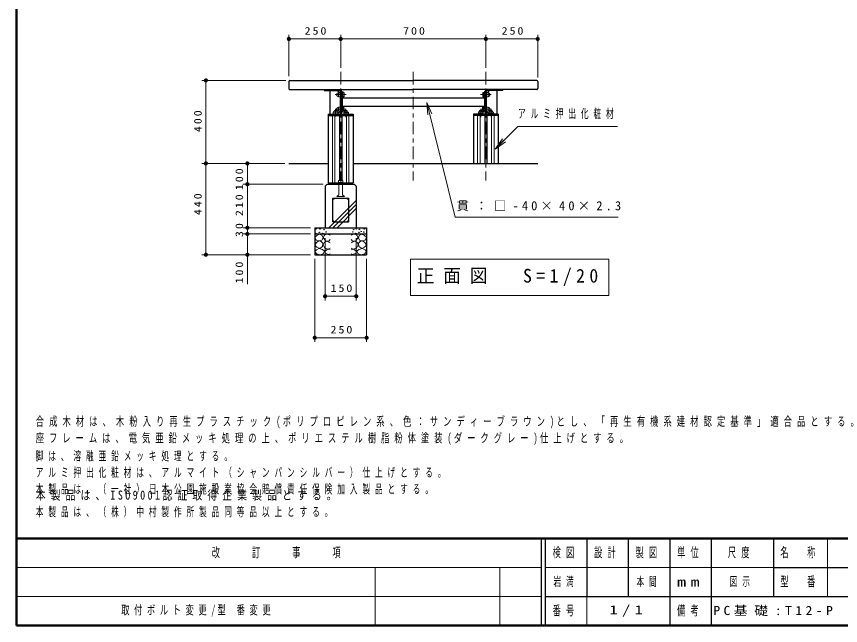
# Model space of a CAD drawing. Units: millimetres on the paper, scale 1:20. Extents: x -365 to 0, y 0 to 257.
# Drawn here: x -365 to -166.3, y 0 to 146.8 of the extents above; entities that cross this region are included whole.
import ezdxf

# ---------------------------------------------------------------- set-up
doc = ezdxf.new("R2010")
doc.units = ezdxf.units.MM
doc.linetypes.add('USER1', pattern=[4.5, 2.5, -2])
doc.linetypes.add('USER2', pattern=[6, 3, -1, 1, -1])
doc.layers.add('LY_1', color=7, linetype='Continuous', lineweight=25)
doc.layers.add('LY_4', color=7, linetype='Continuous', lineweight=13)
doc.styles.add('ＭＳ ゴシック', font='')
doc.styles.get('ＭＳ ゴシック').set_extended_font_data('MS Gothic')

# ---------------------------------------------------------------- blocks, each defined once
blk = doc.blocks.new('filled_dot')
at = {"color": 0, "linetype": 'Continuous', "lineweight": -2, "const_width": 1.25}
blk.add_lwpolyline([(-0.625, 0, 1), (0.625, 0, 1)], format="xyb", close=True, dxfattribs=at)

msp = doc.modelspace()

# ---------------------------------------------------------------- linework, layer by layer
at = {"layer": 'LY_1', "lineweight": 13}
for p, q in [((-299.336, 132.353), (-299.336, 142.353)), ((-299.336, 141.353), (-286.836, 141.353)), ((-286.836, 134.353), (-286.836, 142.353)), ((-286.836, 141.353), (-251.836, 141.353)), ((-251.836, 134.353), (-251.836, 142.353)), ((-251.836, 141.353), (-239.336, 141.353)), ((-239.336, 132.103), (-239.336, 142.353)), ((-300.086, 131.353), (-320.336, 131.353)), ((-319.336, 111.353), (-319.336, 131.353)), ((-266.068, 126.071), (-265.346, 123.16)), ((-266.068, 126.071), (-264.861, 123.28)), ((-265.831, 123.039), (-266.068, 126.071)), ((-288.836, 122.903), (-288.836, 106.653)), ((-288.221, 122.903), (-288.221, 106.653)), ((-285.451, 122.903), (-285.451, 106.653)), ((-284.836, 122.903), (-284.836, 106.653)), ((-253.836, 122.903), (-253.836, 111.353)), ((-253.221, 122.903), (-253.221, 111.353)), ((-250.451, 122.903), (-250.451, 111.353)), ((-249.836, 122.903), (-249.836, 111.353)), ((-249.617, 114.814), (-247.843, 117.284)), ((-249.617, 114.814), (-247.49, 116.93)), ((-247.137, 116.576), (-249.617, 114.814)), ((-300.336, 111.353), (-320.336, 111.353)), ((-319.336, 89.353), (-319.336, 111.353)), ((-309.336, 106.353), (-309.336, 111.353)), ((-291.086, 106.353), (-310.336, 106.353)), ((-309.336, 95.853), (-309.336, 106.353)), ((-289.68, 95.853), (-283.086, 102.447)), ((-288.691, 95.853), (-283.086, 101.458)), ((-287.701, 95.853), (-283.086, 100.468)), ((-294.086, 95.853), (-310.336, 95.853)), ((-294.086, 95.853), (-310.336, 95.853)), ((-309.336, 94.353), (-309.336, 95.853)), ((-294.086, 94.353), (-310.336, 94.353)), ((-309.336, 82.299), (-309.336, 94.353)), ((-290.586, 93.353), (-290.586, 78.353)), ((-283.086, 93.353), (-283.086, 78.353)), ((-294.086, 89.353), (-320.336, 89.353)), ((-293.086, 88.353), (-293.086, 68.353)), ((-280.586, 88.353), (-280.586, 68.353)), ((-270, 88.289), (-270, 79.489)), ((-222.2, 88.289), (-270, 88.289)), ((-222.2, 79.489), (-222.2, 88.289)), ((-270, 79.489), (-222.2, 79.489)), ((-283.086, 79.353), (-290.586, 79.353)), ((-280.586, 69.353), (-293.086, 69.353))]:
    msp.add_line(p, q, dxfattribs=at)
at = {"layer": 'LY_1', "linetype": 'USER2', "lineweight": 13}
for p, q in [((-286.836, 133.403), (-286.836, 107.278)), ((-269.336, 133.403), (-269.336, 107.278)), ((-251.836, 133.403), (-251.836, 107.278)), ((-288.135, 127.928), (-285.553, 127.928)), ((-250.537, 127.928), (-253.119, 127.928)), ((-288.135, 124.428), (-285.553, 124.428)), ((-288.086, 124.479), (-288.086, 122.64)), ((-285.586, 124.479), (-285.586, 122.501)), ((-250.537, 124.428), (-253.119, 124.428)), ((-253.086, 124.479), (-253.086, 122.501)), ((-250.586, 124.479), (-250.586, 122.64))]:
    msp.add_line(p, q, dxfattribs=at)
at = {"layer": 'LY_1'}
for p, q in [((-299.086, 131.353), (-269.336, 131.353)), ((-239.586, 131.353), (-269.336, 131.353)), ((-299.336, 131.103), (-299.336, 129.403)), ((-299.086, 129.153), (-269.336, 129.153)), ((-290.836, 129.153), (-290.836, 128.928)), ((-239.586, 129.153), (-269.336, 129.153)), ((-247.836, 129.153), (-247.836, 128.928)), ((-239.336, 131.103), (-239.336, 129.403)), ((-290.836, 128.928), (-286.949, 128.928)), ((-289.449, 128.928), (-289.449, 123.203)), ((-287.699, 128.928), (-286.949, 128.178)), ((-286.949, 128.928), (-286.949, 123.203)), ((-286.724, 128.928), (-286.724, 123.203)), ((-286.724, 128.678), (-286.499, 128.678)), ((-286.499, 128.678), (-286.499, 123.678)), ((-286.449, 128.453), (-286.499, 128.453)), ((-286.449, 127.403), (-286.499, 127.403)), ((-286.499, 127.178), (-252.174, 127.178)), ((-286.449, 128.453), (-286.449, 127.403)), ((-286.099, 128.428), (-286.449, 128.428)), ((-286.099, 127.428), (-286.449, 127.428)), ((-286.099, 128.428), (-286.099, 127.428)), ((-252.574, 128.428), (-252.224, 128.428)), ((-252.574, 128.428), (-252.574, 127.428)), ((-252.574, 127.428), (-252.224, 127.428)), ((-252.224, 128.453), (-252.174, 128.453)), ((-252.224, 128.453), (-252.224, 127.403)), ((-252.224, 127.403), (-252.174, 127.403)), ((-252.174, 128.678), (-252.174, 123.678)), ((-251.949, 128.678), (-252.174, 128.678)), ((-251.949, 128.928), (-251.949, 123.203)), ((-247.836, 128.928), (-251.724, 128.928)), ((-251.724, 128.928), (-251.724, 123.203)), ((-250.974, 128.928), (-251.724, 128.178)), ((-249.224, 128.928), (-249.224, 123.203)), ((-286.499, 125.178), (-252.174, 125.178)), ((-289.836, 123.203), (-289.836, 106.653)), ((-289.836, 123.203), (-283.836, 123.203)), ((-286.949, 123.953), (-287.699, 123.203)), ((-286.724, 123.678), (-286.499, 123.678)), ((-286.449, 124.953), (-286.499, 124.953)), ((-286.449, 123.903), (-286.499, 123.903)), ((-286.449, 123.903), (-286.449, 124.953)), ((-286.099, 124.928), (-286.449, 124.928)), ((-286.099, 123.928), (-286.449, 123.928)), ((-286.111, 123.703), (-285.061, 123.703)), ((-286.111, 123.703), (-286.111, 123.203)), ((-286.111, 123.303), (-285.061, 123.303)), ((-286.099, 123.928), (-286.099, 124.928)), ((-285.061, 123.703), (-285.061, 123.203)), ((-283.836, 123.203), (-283.836, 106.653)), ((-254.836, 123.203), (-254.836, 111.353)), ((-248.836, 123.203), (-254.836, 123.203)), ((-252.561, 123.703), (-253.611, 123.703)), ((-253.611, 123.703), (-253.611, 123.203)), ((-252.561, 123.303), (-253.611, 123.303)), ((-252.574, 123.928), (-252.574, 124.928)), ((-252.574, 124.928), (-252.224, 124.928)), ((-252.574, 123.928), (-252.224, 123.928)), ((-252.561, 123.703), (-252.561, 123.203)), ((-252.224, 123.903), (-252.224, 124.953)), ((-252.224, 124.953), (-252.174, 124.953)), ((-252.224, 123.903), (-252.174, 123.903)), ((-251.949, 123.678), (-252.174, 123.678)), ((-251.724, 123.953), (-250.974, 123.203)), ((-251.111, 123.703), (-251.111, 123.203)), ((-250.061, 123.703), (-251.111, 123.703)), ((-250.061, 123.303), (-251.111, 123.303)), ((-250.061, 123.703), (-250.061, 123.203)), ((-248.836, 123.203), (-248.836, 111.353)), ((-289.836, 122.903), (-283.836, 122.903)), ((-287.086, 122.903), (-287.086, 107.218)), ((-286.586, 122.903), (-286.586, 107.218)), ((-248.836, 122.903), (-254.836, 122.903)), ((-252.086, 122.903), (-252.086, 111.353)), ((-251.586, 122.903), (-251.586, 111.353)), ((-299.336, 111.353), (-289.836, 111.353)), ((-283.836, 111.353), (-239.336, 111.353)), ((-290.586, 105.853), (-290.086, 106.353)), ((-290.586, 105.853), (-290.586, 95.853)), ((-290.086, 106.353), (-283.586, 106.353)), ((-289.961, 106.353), (-283.711, 106.353)), ((-289.836, 106.653), (-283.836, 106.653)), ((-288.711, 106.653), (-288.711, 106.353)), ((-284.961, 106.653), (-284.961, 106.353)), ((-283.586, 106.353), (-283.086, 105.853)), ((-283.086, 105.853), (-283.086, 95.853)), ((-288.736, 97.353), (-288.736, 102.853)), ((-288.586, 103.003), (-285.086, 103.003)), ((-284.936, 102.853), (-284.936, 97.353)), ((-293.086, 95.853), (-293.086, 89.353)), ((-293.086, 95.853), (-280.586, 95.853)), ((-285.086, 97.203), (-288.586, 97.203)), ((-280.586, 95.853), (-280.586, 89.353)), ((-293.086, 94.353), (-280.586, 94.353)), ((-293.086, 89.353), (-280.586, 89.353))]:
    msp.add_line(p, q, dxfattribs=at)
at = {"layer": 'LY_1', "linetype": 'USER1', "lineweight": 13}
for p, q in [((-287.399, 128.428), (-286.999, 128.428)), ((-287.399, 128.428), (-287.399, 127.428)), ((-287.399, 127.428), (-286.999, 127.428)), ((-286.999, 128.453), (-286.949, 128.453)), ((-286.999, 128.453), (-286.999, 127.403)), ((-286.999, 127.403), (-286.949, 127.403)), ((-251.674, 128.453), (-251.724, 128.453)), ((-251.674, 127.403), (-251.724, 127.403)), ((-251.674, 128.453), (-251.674, 127.403)), ((-251.274, 128.428), (-251.674, 128.428)), ((-251.274, 127.428), (-251.674, 127.428)), ((-251.274, 128.428), (-251.274, 127.428)), ((-288.611, 123.703), (-288.611, 123.203)), ((-288.611, 123.703), (-287.561, 123.703)), ((-288.611, 123.303), (-287.561, 123.303)), ((-287.561, 123.703), (-287.561, 123.203)), ((-287.399, 124.928), (-286.999, 124.928)), ((-287.399, 123.928), (-287.399, 124.928)), ((-287.399, 123.928), (-286.999, 123.928)), ((-286.999, 124.953), (-286.949, 124.953)), ((-286.999, 123.903), (-286.999, 124.953)), ((-286.999, 123.903), (-286.949, 123.903)), ((-251.674, 124.953), (-251.724, 124.953)), ((-251.674, 123.903), (-251.724, 123.903)), ((-251.674, 123.903), (-251.674, 124.953)), ((-251.274, 124.928), (-251.674, 124.928)), ((-251.274, 123.928), (-251.674, 123.928)), ((-251.274, 123.928), (-251.274, 124.928))]:
    msp.add_line(p, q, dxfattribs=at)
at = {"layer": 'LY_1', "color": 32, "lineweight": 13}
for p, q in [((-287.436, 106.768), (-287.436, 106.653)), ((-287.436, 106.768), (-286.236, 106.768)), ((-287.361, 107.218), (-287.361, 106.768)), ((-287.361, 107.218), (-286.311, 107.218)), ((-287.286, 106.353), (-287.286, 103.803)), ((-286.836, 107.218), (-286.836, 106.768)), ((-286.386, 106.353), (-286.386, 103.803)), ((-286.311, 107.218), (-286.311, 106.768)), ((-286.236, 106.768), (-286.236, 106.653)), ((-287.286, 103.803), (-287.786, 103.353)), ((-285.886, 103.353), (-287.786, 103.353)), ((-285.886, 103.353), (-286.386, 103.803))]:
    msp.add_line(p, q, dxfattribs=at)
at = {"layer": 'LY_1', "lineweight": 13}
for points in [[(-266.068, 126.071), (-259.203, 98.39), (-219.904, 98.39)], [(-249.617, 114.814), (-244.143, 120.259), (-220.07, 120.259)], [(-289.365, 94.038), (-290.221, 94.355), (-290.76, 94.086), (-291.076, 93.484), (-290.49, 92.723), (-289.714, 92.66), (-289.365, 93.056)], [(-284.307, 94.038), (-283.451, 94.355), (-282.913, 94.086), (-282.596, 93.484), (-283.182, 92.723), (-283.958, 92.66), (-284.307, 93.056)], [(-289.381, 92.232), (-290.142, 92.628), (-290.775, 92.375), (-291.076, 91.725), (-290.633, 90.949), (-289.872, 90.711), (-289.381, 90.917)], [(-284.291, 92.232), (-283.53, 92.628), (-282.897, 92.375), (-282.596, 91.725), (-283.039, 90.949), (-283.8, 90.711), (-284.291, 90.917)], [(-289.365, 90.505), (-290.031, 90.711), (-290.68, 90.157), (-290.506, 89.761), (-289.777, 89.396), (-289.365, 89.555)], [(-284.307, 90.505), (-283.641, 90.711), (-282.992, 90.157), (-283.166, 89.761), (-283.895, 89.396), (-284.307, 89.555)]]:
    msp.add_lwpolyline(points, dxfattribs=at)
for points in [[(-291.964, 94.323), (-292.597, 94.022), (-293.073, 93.547), (-292.772, 92.85), (-292.043, 92.707), (-291.346, 92.866), (-291.092, 93.452), (-291.282, 93.959)], [(-281.708, 94.323), (-281.075, 94.022), (-280.6, 93.547), (-280.901, 92.85), (-281.629, 92.707), (-282.326, 92.866), (-282.58, 93.452), (-282.39, 93.959)], [(-292.09, 92.676), (-292.629, 92.327), (-293.073, 91.646), (-292.566, 91.186), (-291.9, 90.87), (-291.203, 91.313), (-291.124, 92.153), (-291.532, 92.515)], [(-281.582, 92.676), (-281.043, 92.327), (-280.6, 91.646), (-281.106, 91.186), (-281.772, 90.87), (-282.469, 91.313), (-282.548, 92.153), (-282.14, 92.515)], [(-292.131, 90.879), (-292.7, 90.56), (-293.038, 90.137), (-292.634, 89.571), (-291.692, 89.368), (-290.976, 89.687), (-290.703, 90.192), (-291.242, 90.648)], [(-281.541, 90.879), (-280.972, 90.56), (-280.634, 90.137), (-281.038, 89.571), (-281.98, 89.368), (-282.696, 89.687), (-282.969, 90.192), (-282.43, 90.648)]]:
    msp.add_lwpolyline(points, close=True, dxfattribs=at)
at = {"layer": 'LY_1'}
for centre, radius in [((-288.586, 102.853), 0.15), ((-285.086, 102.853), 0.15), ((-288.586, 97.353), 0.15), ((-285.086, 97.353), 0.15), ((-292.81, 95.528), 0.05), ((-291.853, 95.582), 0.05), ((-290.856, 95.366), 0.05), ((-283.682, 95.398), 0.05), ((-283.092, 95.595), 0.05), ((-282.324, 95.474), 0.05), ((-281.151, 95.541), 0.05), ((-292.85, 94.517), 0.05), ((-291.988, 94.76), 0.05), ((-291.193, 94.477), 0.05), ((-290.344, 94.814), 0.05), ((-283.909, 94.83), 0.05), ((-283.214, 94.477), 0.05), ((-282.418, 94.773), 0.05), ((-281.92, 94.948), 0.05), ((-281.259, 94.8), 0.05)]:
    msp.add_circle(centre, radius, dxfattribs=at)
for centre, radius, start, end in [((-299.086, 131.103), 0.25, 90, 180), ((-239.586, 131.103), 0.25, 0, 89.99998), ((-299.086, 129.403), 0.25, 179.99999, 270), ((-286.949, 128.928), 0.225, 0, 90), ((-251.724, 128.928), 0.225, 90, 180), ((-239.586, 129.403), 0.25, 270, 0.00001), ((-285.586, 123.703), 0.425, 0, 180), ((-253.086, 123.703), 0.425, 360, 180), ((-250.586, 123.703), 0.425, 360, 180)]:
    msp.add_arc(centre, radius, start, end, dxfattribs=at)
at = {"layer": 'LY_1', "linetype": 'USER1', "lineweight": 13}
for centre, start, end in [((-287.399, 127.928), 89.99999, 270), ((-251.274, 127.928), 270, 90), ((-288.086, 123.703), 0, 180), ((-287.399, 124.428), 89.99999, 270), ((-251.274, 124.428), 270, 90)]:
    msp.add_arc(centre, 0.425, start, end, dxfattribs=at)
at = {"layer": 'LY_4', "lineweight": 50}
for p, q in [((-365, 257), (-365, 0)), ((-365, 21), (0, 21)), ((-365, 0), (0, 0))]:
    msp.add_line(p, q, dxfattribs=at)
at = {"layer": 'LY_4', "color": 211, "lineweight": 25}
for p, q in [((-238.5, 21), (-238.5, 0)), ((-237.5, 21), (-237.5, 0)), ((-227.5, 21), (-227.5, 7)), ((-217.5, 21), (-217.5, 7)), ((-207.5, 21), (-207.5, 0)), ((-197.5, 21), (-197.5, 7)), ((-182.5, 21), (-182.5, 7)), ((-182.5, 14), (-70, 14)), ((-237.5, 7), (0, 7))]:
    msp.add_line(p, q, dxfattribs=at)
at = {"layer": 'LY_4'}
for p, q in [((-169.5, 21), (-169.5, 7)), ((-365, 14), (-238.5, 14)), ((-278.5, 14), (-278.5, 0)), ((-248.5, 14), (-248.5, 0)), ((-237.5, 14), (-182.5, 14)), ((-365, 7), (-238.5, 7)), ((-227.5, 7), (-227.5, 0))]:
    msp.add_line(p, q, dxfattribs=at)
at = {"layer": 'LY_4', "lineweight": 25}
msp.add_line((-197.5, 7), (-197.5, 0), dxfattribs=at)

# ---------------------------------------------------------------- block references
at = {"layer": 'LY_1', "lineweight": 13, "xscale": 0.4, "yscale": 0.4}
for p in [(-299.336, 141.353), (-290.586, 79.353), (-293.086, 69.353)]:
    msp.add_blockref('filled_dot', p, dxfattribs=at)
for p, rotation in [((-286.836, 141.353), 180), ((-251.836, 141.353), 180), ((-239.336, 141.353), 180), ((-319.336, 131.353), 270), ((-319.336, 111.353), 270), ((-309.336, 111.353), 270), ((-309.336, 106.353), 90), ((-309.336, 95.853), 90), ((-309.336, 95.853), 270), ((-309.336, 94.353), 270), ((-319.336, 89.353), 90), ((-309.336, 89.353), 90), ((-283.086, 79.353), 180), ((-280.586, 69.353), 180)]:
    msp.add_blockref('filled_dot', p, dxfattribs=dict(at, rotation=rotation))

# ---------------------------------------------------------------- texts
at = {"layer": 'LY_1', "style": 'ＭＳ ゴシック'}
for s, insert, char_height, attachment_point in [('\\T1.33;\\W1.15;250', (-292.671, 142.353), 1.833, 8), ('\\T1.33;\\W1.15;700', (-268.919, 142.353), 1.833, 8), ('\\T1.33;\\W1.15;250', (-245.171, 142.353), 1.833, 8), ('\\T1.64;\\W0.6;アルミ押出化粧材', (-244.07, 123.259), 2.199, 4), ('\\T1.5;貫：□-40×40×2.3', (-258.904, 101.04), 2.199, 4), ('\\T1.5;\\W0.95;正面図\u3000S=1/20', (-246.1, 83.889), 3.299, 5), ('\\T1.33;\\W1.15;150', (-286.415, 80.353), 1.833, 8), ('\\T1.33;\\W1.15;250', (-286.421, 70.353), 1.833, 8), ('\\T1.61;\\W0.65;合成木材は、木粉入り再生プラスチック(ポリプロピレン系、色：サンディーブラウン)とし、「再生有機系建材認定基準」適合品とする。', (-360.354, 47.53), 2.199, 7), ('\\T1.6;\\W0.65;座フレームは、電気亜鉛メッキ処理の上、ポリエステル樹脂粉体塗装(ダークグレー)仕上げとする。', (-360.354, 43.53), 2.199, 7), ('\\T1.64;\\W0.6;脚は、溶融亜鉛メッキ処理とする。', (-360.354, 39.53), 2.199, 7), ('\\T1.64;\\W0.6;アルミ押出化粧材は、アルマイト（シャンパンシルバー）仕上げとする。', (-360.354, 35.53), 2.199, 7), ('\\T1.64;\\W0.6;本製品は、（一社）日本公園施設業協会賠償責任保険加入製品とする。', (-360.354, 31.53), 2.199, 7), ('\\T1.5;\\W0.8;本製品は、ISO9001認証取得企業製品とする。', (-360.354, 32.53), 2.199, 1), ('\\T1.64;\\W0.6;本製品は、（株）中村製作所製品同等品以上とする。', (-360.354, 28.53), 2.199, 1), ('\\T1.64;\\W0.6;岩満', (-232.5, 10.5), 2.199, 5), ('\\T1.64;\\W0.6;本間', (-212.5, 10.5), 2.199, 5), ('\\T1.64;\\W0.6;図示', (-190, 10.5), 2.199, 5), ('\\T1.55;\\W0.65;取付ボルト変更/型\\~番変更', (-339.75, 3.5), 2.199, 4), ('\\T1.5;\\W1.35;1/1', (-217.5, 3.5), 2.199, 5), ('\\T1.5;\\W1.1;PC基礎:T12-P', (-197, 3.5), 2.199, 4)]:
    msp.add_mtext(s, dxfattribs=dict(at, insert=insert, char_height=char_height, attachment_point=attachment_point))
at = {"layer": 'LY_1', "char_height": 1.833, "attachment_point": 8, "rotation": 90, "style": 'ＭＳ ゴシック'}
for s, insert in [('\\T1.33;\\W1.15;400', (-320.336, 121.77)), ('\\T1.33;\\W1.15;100', (-310.336, 107.779)), ('\\T1.33;\\W1.15;440', (-320.336, 101.768)), ('\\T1.33;\\W1.15;210', (-310.336, 101.524)), ('\\T1.34;\\W1.15;30', (-310.336, 95.531)), ('\\T1.33;\\W1.15;100', (-310.336, 85.299))]:
    msp.add_mtext(s, dxfattribs=dict(at, insert=insert))
at = {"layer": 'LY_4', "color": 4, "char_height": 2.346, "attachment_point": 5, "style": 'ＭＳ ゴシック'}
for s, insert in [('\\T1.64;\\W0.6;改\u3000\u3000訂\u3000\u3000事\u3000\u3000項', (-301.75, 17.5)), ('\\T1.64;\\W0.6;検図', (-232.5, 17.5)), ('\\T1.64;\\W0.6;設計', (-222.5, 17.5)), ('\\T1.64;\\W0.6;製図', (-212.5, 17.5)), ('\\T1.64;\\W0.6;単位', (-202.5, 17.5)), ('\\T1.64;\\W0.6;尺度', (-190.25, 17.5)), ('\\T1.64;\\W0.6;名\u3000称', (-176, 17.5)), ('\\T1.64;\\W0.6;型\u3000番', (-176, 10.5)), ('\\T1.5;\\W1.35;mm', (-202.5, 10.5)), ('\\T1.64;\\W0.6;番号', (-232.5, 3.5)), ('\\T1.64;\\W0.6;備考', (-202.5, 3.5))]:
    msp.add_mtext(s, dxfattribs=dict(at, insert=insert))

doc.saveas('drawing.dxf')
